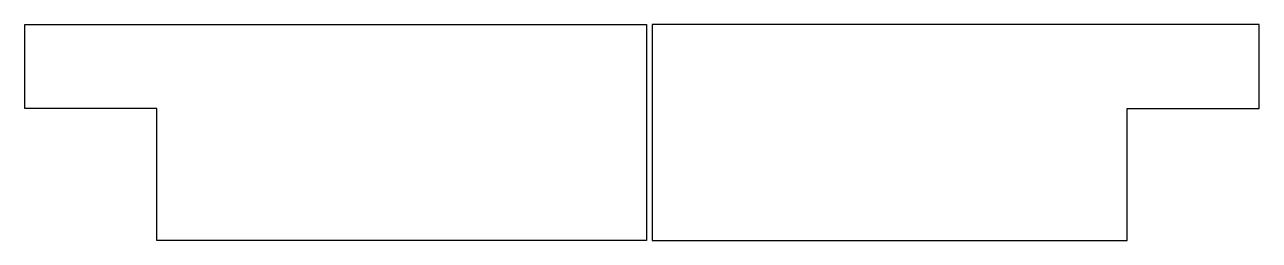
# Model space of a CAD drawing. Header units: millimetres. Extents: x 30 to 450, y -57 to 17.
import ezdxf

# ---------------------------------------------------------------- set-up
doc = ezdxf.new("R2010")
doc.units = ezdxf.units.MM
doc.layers.add('Sketch', color=7, linetype='CONTINUOUS')

msp = doc.modelspace()

# ---------------------------------------------------------------- linework, layer by layer
at = {"layer": 'Sketch'}
for p, q in [((30, 16.515276), (241.5, 16.515276)), ((30, -12.056236), (30, 16.515276)), ((241.5, 16.515276), (241.5, -57.056236)), ((450, 16.515276), (243.5, 16.515276)), ((243.5, 16.515276), (243.5, -57.056236)), ((450, -12.056236), (450, 16.515276)), ((75, -12.056236), (30, -12.056236)), ((75, -57.056236), (75, -12.056236)), ((405, -57.056236), (405, -12.056236)), ((405, -12.056236), (450, -12.056236)), ((241.5, -57.056236), (75, -57.056236)), ((243.5, -57.056236), (405, -57.056236))]:
    msp.add_line(p, q, dxfattribs=at)

doc.saveas('drawing.dxf')
